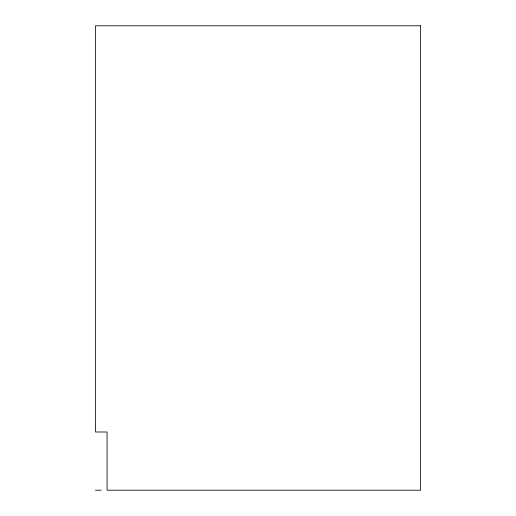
<?xml version="1.0" encoding="UTF-8"?>
<svg xmlns="http://www.w3.org/2000/svg" width="516" height="516" viewBox="0 0 516 516"><rect width="100%" height="100%" fill="white"/><g stroke="black" fill="none" stroke-linecap="round" stroke-linejoin="round"><path stroke-width="0.77" d="M95.46 490.2L101.265 490.2M420.54 25.8L95.46 25.8L95.46 431.995L107.07 431.995L107.07 490.2L420.54 490.2L420.54 25.8"/></g></svg>
